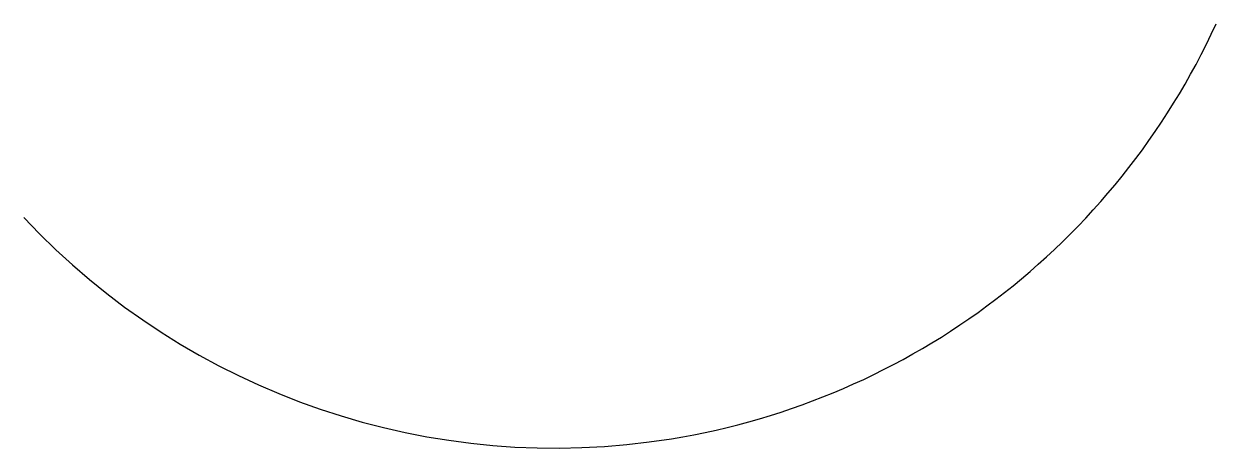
# Model space of a CAD drawing. Extents: x 43.9 to 55.6, y 36.6 to 40.8.
import ezdxf

# ---------------------------------------------------------------- set-up
doc = ezdxf.new("R2010")
doc.units = 0
doc.header["$MEASUREMENT"] = 0
doc.layers.get('0').update_dxf_attribs({"linetype": 'CONTINUOUS'})

msp = doc.modelspace()

# ---------------------------------------------------------------- linework, layer by layer
msp.add_lwpolyline([(43.949, 38.87, 0.533375), (55.598, 40.763)], format="xyb")

doc.saveas('drawing.dxf')
